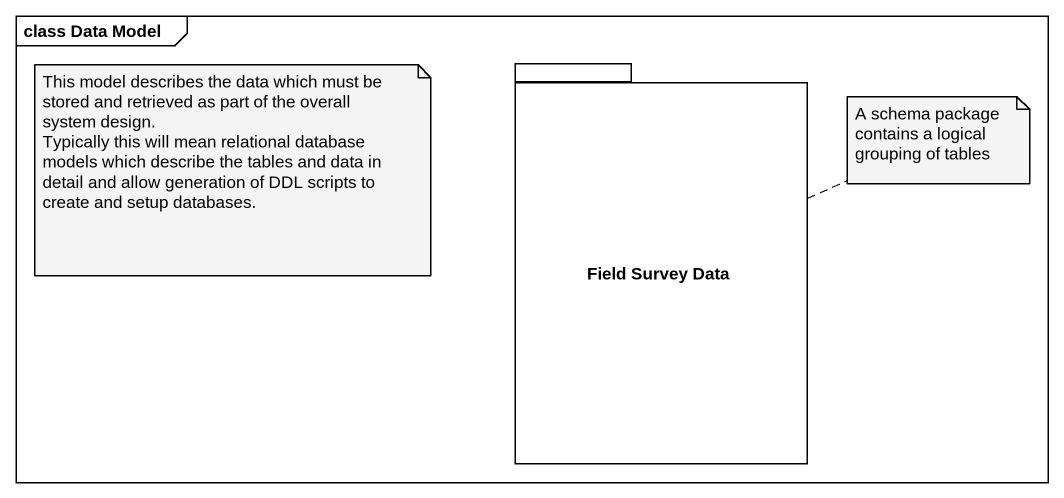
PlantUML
@startuml
mainframe class Data Model
package "Field Survey Data" as Field_Survey_Data {
}
note as N1
  This model describes the data which must be stored and retrieved as part of the overall system design.
  Typically this will mean relational database models which describe the tables and data in detail and allow generation of DDL scripts to create and setup databases.
end note
note right of Field_Survey_Data : A schema package contains a logical grouping of tables
@enduml
